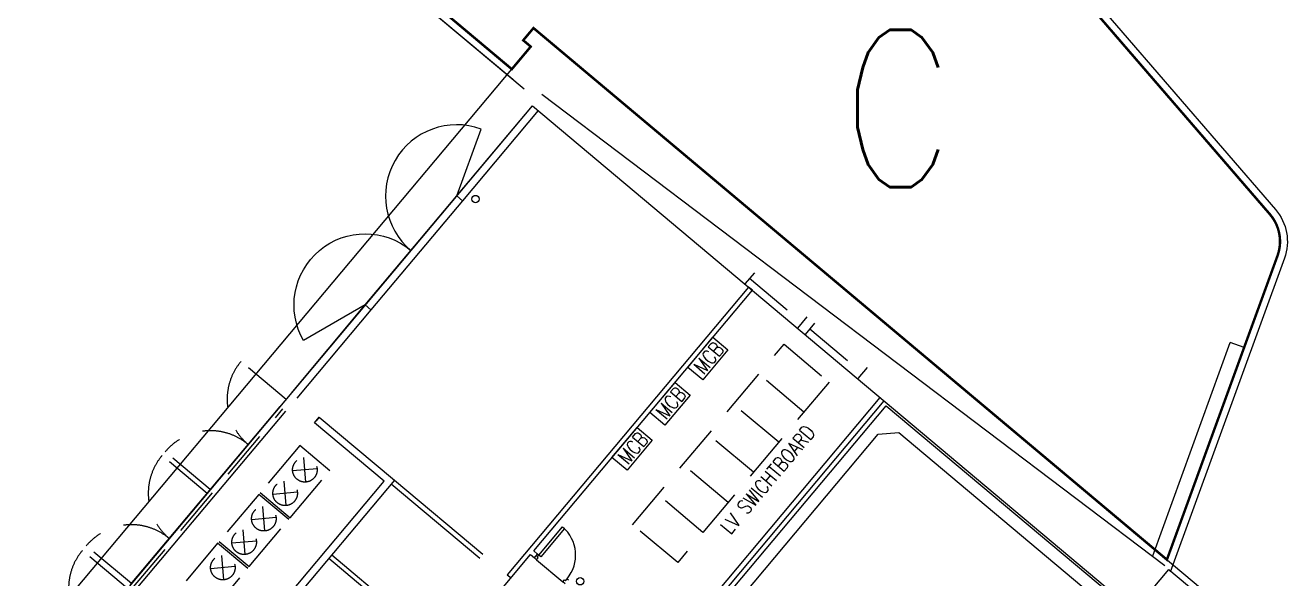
# Model space of a CAD drawing. Header units: millimetres. Extents: x 833779156 to 834921471, y 817530835 to 818378701.
# Drawn here: x 833817929 to 833824340, y 817935690 to 817938510 of the extents above; entities that cross this region are included whole.
import ezdxf
from ezdxf.enums import TextEntityAlignment as Align

# ---------------------------------------------------------------- set-up
doc = ezdxf.new("R2010")
doc.units = ezdxf.units.MM
doc.header["$LTSCALE"] = 1000
doc.header["$MEASUREMENT"] = 0
for name, pattern in [('DASHED2', [0.375, 0.25, -0.125]), ('HIDDEN', [0.375, 0.25, -0.125]), ('N132X01M - Default$0$R_WKCD_LB - Model$0$DIVIDE', [1.25, 0.5, -0.25, 0, -0.25, 0, -0.25])]:
    doc.linetypes.add(name, pattern=pattern)
doc.layers.add('MGD047', color=2, linetype='Continuous')
doc.layers.add('VPA050_Marks', color=1, linetype='Continuous')
doc.styles.add('RLP-SIMPLEX', font='SIMPLEX.shx', dxfattribs={"width": 0.8})
doc.styles.get("Standard").update_dxf_attribs({"font": 'txt.shx', "width": 0.8})

msp = doc.modelspace()

# ---------------------------------------------------------------- linework, layer by layer
at = {"color": 252}
for p, q in [((833821613.97713, 817937175.65359), (833820384.64583, 817935710.59359)), ((833820519.49871, 817935832.4119), (833821633.12824, 817937159.5839)), ((833821633.12824, 817937159.5839), (833821613.97713, 817937175.65359)), ((833819283.45694, 817936634.60078), (833819661.09466, 817937084.65189)), ((833819661.09466, 817937084.65189), (833819689.82133, 817937060.54736)), ((833819689.82133, 817937060.54736), (833819312.18361, 817936610.49625)), ((833823671.96734, 817935807.78177), (833824067.30505, 817936893.96322)), ((833824137.782, 817936868.31171), (833824067.30505, 817936893.96322)), ((833818466.31319, 817935660.76678), (833819227.21302, 817936567.57189)), ((833822303.41713, 817936597.14474), (833820511.64668, 817934461.79587)), ((833821093.23694, 817935116.01506), (833822314.53339, 817936571.4995)), ((833821170.63648, 817935286.04244), (833822284.26602, 817936613.21443)), ((833822284.26602, 817936613.21443), (833822303.41713, 817936597.14474)), ((833822314.53339, 817936571.4995), (833823456.89717, 817935612.94247)), ((833818495.03986, 817935636.66225), (833819255.93969, 817936543.46736)), ((833819402.98574, 817936485.35144), (833819427.09027, 817936514.07811)), ((833819427.09027, 817936514.07811), (833819411.02058, 817936494.927)), ((833819427.09027, 817936514.07811), (833819810.11249, 817936192.6843)), ((833819757.28129, 817936188.06217), (833819402.98574, 817936485.35144)), ((833821229.49801, 817935181.17194), (833822274.02788, 817936425.99416)), ((833822274.02788, 817936425.99416), (833822379.69028, 817936435.23842)), ((833822379.69028, 817936435.23842), (833823311.39183, 817935653.44799)), ((833818940.13754, 817935214.22817), (833819757.28129, 817936188.06217)), ((833819810.11249, 817936192.6843), (833818992.96874, 817935218.8503)), ((833819810.11249, 817936192.6843), (833820260.1636, 817935815.04658)), ((833819794.0428, 817936173.53319), (833820244.09391, 817935795.89547)), ((833819491.12914, 817935812.53475), (833820065.66247, 817935330.44404)), ((833820232.65474, 817935490.56457), (833820503.42902, 817935813.26079)), ((833820503.42902, 817935813.26079), (833820522.58013, 817935797.1911)), ((833820538.64982, 817935816.34221), (833820519.49871, 817935832.4119)), ((833820522.58013, 817935797.1911), (833820538.64982, 817935816.34221)), ((833820049.59278, 817935311.29293), (833819475.05945, 817935793.38364)), ((833820534.07079, 817935787.54929), (833820668.12857, 817935675.06146)), ((833820384.64583, 817935710.59359), (833820403.79694, 817935694.5239))]:
    msp.add_line(p, q, dxfattribs=at)
at = {"color": 252, "linetype": 'HIDDEN'}
for p, q in [((833821911.15065, 817937024.20095), (833821862.94158, 817936966.74762)), ((833821949.45287, 817936992.06157), (833821901.2438, 817936934.60824)), ((833821925.34834, 817936963.33491), (833822193.46389, 817936738.35924)), ((833821303.69959, 817936766.98612), (833821432.25711, 817936920.19501)), ((833821432.25711, 817936920.19501), (833821508.86156, 817936855.91625)), ((833821023.0466, 817935965.79976), (833821794.39173, 817936885.0531)), ((833821508.86156, 817936855.91625), (833821380.30403, 817936702.70736)), ((833821794.39173, 817936885.0531), (833822024.20506, 817936692.21681)), ((833821380.30403, 817936702.70736), (833821303.69959, 817936766.98612)), ((833822217.56843, 817936767.08591), (833822169.35936, 817936709.63258)), ((833821895.64754, 817936539.00792), (833821665.83421, 817936731.84421)), ((833821110.86331, 817936537.17279), (833821239.42083, 817936690.38168)), ((833821239.42083, 817936690.38168), (833821316.02527, 817936626.10292)), ((833822024.20506, 817936692.21681), (833821252.85993, 817935772.96348)), ((833821316.02527, 817936626.10292), (833821187.46775, 817936472.89403)), ((833821767.09002, 817936385.79904), (833821537.27669, 817936578.63532)), ((833818480.67652, 817935648.71452), (833819241.57636, 817936555.51963)), ((833821187.46775, 817936472.89403), (833821110.86331, 817936537.17279)), ((833820918.02702, 817936307.35946), (833821046.58455, 817936460.56835)), ((833821046.58455, 817936460.56835), (833821123.18899, 817936396.28959)), ((833821123.18899, 817936396.28959), (833820994.63147, 817936243.0807)), ((833821638.5325, 817936232.59015), (833821408.71916, 817936425.42643)), ((833819327.27779, 817936369.38444), (833819126.40667, 817936129.99556)), ((833819480.48668, 817936240.82692), (833819327.27779, 817936369.38444)), ((833819415.92676, 817936250.70516), (833819291.4024, 817936239.81097)), ((833819359.11168, 817936182.99588), (833819348.21749, 817936307.52024)), ((833820994.63147, 817936243.0807), (833820918.02702, 817936307.35946)), ((833821509.97497, 817936079.38126), (833821280.16164, 817936272.21754)), ((833819258.67584, 817936063.30166), (833819247.78165, 817936187.82602)), ((833819279.61556, 817936001.43803), (833819480.48668, 817936240.82692)), ((833819118.37182, 817936120.42), (833818917.50069, 817935881.03111)), ((833819271.58071, 817935991.86248), (833819118.37182, 817936120.42)), ((833819126.40667, 817936129.99556), (833819279.61556, 817936001.43803)), ((833819315.49093, 817936131.01094), (833819190.96657, 817936120.11675)), ((833821381.41745, 817935926.17237), (833821151.60412, 817936119.00865)), ((833819150.2057, 817935934.03144), (833819139.31151, 817936058.5558)), ((833819070.70958, 817935752.47359), (833819271.58071, 817935991.86248)), ((833819207.02079, 817936001.74071), (833819082.49643, 817935990.84652)), ((833819049.76987, 817935814.33722), (833819038.87568, 817935938.86158)), ((833821252.85993, 817935772.96348), (833821023.0466, 817935965.79976)), ((833818909.46585, 817935871.45556), (833818708.59472, 817935632.06667)), ((833819062.67474, 817935742.89803), (833818909.46585, 817935871.45556)), ((833818917.50069, 817935881.03111), (833819070.70958, 817935752.47359)), ((833819106.58496, 817935882.04649), (833818982.06059, 817935871.15231)), ((833818941.29973, 817935685.06699), (833818930.40554, 817935809.59135)), ((833818861.80361, 817935503.50914), (833819062.67474, 817935742.89803)), ((833818998.11482, 817935752.77627), (833818873.59045, 817935741.88208))]:
    msp.add_line(p, q, dxfattribs=at)
at = {"color": 252, "linetype": 'DASHED2'}
for p, q in [((833819257.74543, 817936603.959), (833819027.9321, 817936796.79529)), ((833818856.00318, 817936125.18123), (833818626.18985, 817936318.01751)), ((833818872.07287, 817936144.33234), (833818642.25954, 817936337.16862)), ((833818450.2435, 817935641.61567), (833818220.43017, 817935834.45196)), ((833818470.33061, 817935665.55456), (833818240.51728, 817935858.39085))]:
    msp.add_line(p, q, dxfattribs=at)
at = {"color": 252, "ltscale": 500}
for points in [[(833820412.41056, 817938232.84043), (833819793.63851, 817938752.05182), (833820087.63377, 817939097.06904, -0.4538452758), (833822947.50401, 817939134.19234), (833824297.28555, 817937571.33358, -0.2717216999), (833824342.98109, 817937322.4489), (833823761.40346, 817935724.5775)], [(833820407.78842, 817938285.67164), (833819846.6886, 817938756.49029), (833820116.17665, 817939072.74716, -0.4537869578), (833822919.36135, 817939109.4058), (833824268.90505, 817937546.82242, -0.2717216999), (833824307.74262, 817937335.27466), (833823744.48206, 817935787.72901)]]:
    msp.add_lwpolyline(points, format="xyb", dxfattribs=at)
at = {"color": 252}
for points in [[(833820469.86389, 817938184.63136), (833819795.52263, 817938750.47087)], [(833820541.51491, 817938075.55624), (833820155.84234, 817937615.92958), (833820127.11568, 817937640.03411), (833820512.78824, 817938099.66078)], [(833819661.09466, 817937084.65189), (833820127.11568, 817937640.03411)], [(833820155.84234, 817937615.92958), (833819689.82133, 817937060.54736)], [(833820522.58013, 817935797.1911), (833820534.0708, 817935787.54929), (833820542.10564, 817935797.12485), (833820537.31786, 817935801.14227), (833820545.3527, 817935810.71783), (833820538.64981, 817935816.34222)], [(833820679.61927, 817935665.41967), (833820668.1286, 817935675.06149), (833820676.16345, 817935684.63704), (833820680.95123, 817935680.61962), (833820688.98607, 817935690.19518), (833820695.68896, 817935684.57079)]]:
    msp.add_lwpolyline(points, dxfattribs=at)
for points in [[(833816970.74672, 817934267.35103), (833817047.07775, 817934358.31881), (833817085.37997, 817934326.17942), (833820504.20657, 817938400.5783), (833820465.90434, 817938432.71768), (833820518.13084, 817938494.95879), (833824168.33386, 817935432.07479, 0.4142239829), (833824282.80102, 817935442.09142), (833825704.99721, 817937136.94058), (833825767.21157, 817937084.73575)], [(833820127.11568, 817937640.03411), (833820251.09798, 817937980.67269, 0.8390996311), (833819894.10517, 817937362.343)], [(833819661.09466, 817937084.65189), (833819347.16045, 817936903.40189, -0.8390996309), (833819894.10517, 817937362.343)]]:
    msp.add_lwpolyline(points, format="xyb", dxfattribs=at)
at = {"color": 252, "ltscale": 500}
msp.add_lwpolyline([(833823733.1079, 817935756.47875), (833820560.99731, 817938157.11411)], dxfattribs=at)
at = {"color": 252}
msp.add_lwpolyline([(833824847.92855, 817934249.91746), (833824139.10092, 817933906.85918, 0.1080614367), (833822092.88279, 817932084.93662, 0.2163325761), (833821916.73206, 817931224.46817), (833821263.38184, 817931224.46817, 0.1017302173), (833820980.02161, 817931588.50876), (833820736.25207, 817931825.49019), (833817516.9503, 817934526.80512), (833820513.94753, 817938098.48734), (833823578.1253, 817935527.3369), (833823754.89189, 817935737.99912), (833824272.62563, 817935303.5689), (833824240.58507, 817935265.38448), (833824508.70621, 817935040.40413), (833824259.62601, 817934743.56191)], format="xyb", close=True, dxfattribs=at)
at = {"color": 252, "linetype": 'HIDDEN'}
for points in [[(833821643.03509, 817937249.17662), (833821594.82602, 817937191.72328)], [(833821618.93056, 817937220.44995), (833821887.04611, 817936995.47429)]]:
    msp.add_lwpolyline(points, dxfattribs=at)
at = {"color": 252}
msp.add_lwpolyline([(833820554.92826, 817935802.68298), (833820545.3527, 817935810.71783), (833820665.87535, 817935954.35119), (833820675.45091, 817935946.31634)], close=True, dxfattribs=at)
for centre in [(833820222.52894, 817937624.32824), (833820756.21012, 817935677.4883)]:
    msp.add_circle(centre, 18.75, dxfattribs=at)
at = {"color": 252, "linetype": 'HIDDEN'}
for centre in [(833819353.66458, 817936245.25806), (833819253.22875, 817936125.56384), (833819144.75861, 817935996.29362), (833819044.32277, 817935876.5994), (833818935.85264, 817935747.32917)]:
    msp.add_circle(centre, 62.5, dxfattribs=at)
at = {"color": 252, "linetype": 'DASHED2'}
for centre, start, end in [((833819257.74543, 817936603.959), 140.000003493, 230.000003493), ((833818872.07287, 817936144.33234), 50.000003493, 140.000003493), ((833818856.00318, 817936125.18123), 140.000003493, 230.000003493), ((833818470.33061, 817935665.55456), 50.000003493, 140.000003493), ((833818450.2435, 817935641.61567), 140.000003493, 230.000003493)]:
    msp.add_arc(centre, 300, start, end, dxfattribs=at)
at = {"color": 252}
msp.add_arc((833820545.3527, 817935810.71783), 187.50001, 320.000013116, 50.000013116, dxfattribs=at)
at = {"layer": 'VPA050_Marks', "color": 2, "linetype": 'N132X01M - Default$0$R_WKCD_LB - Model$0$DIVIDE', "const_width": 12.5}
msp.add_lwpolyline([(833819846.6886, 817938756.49029), (833820116.17665, 817939072.74716, -0.4537869578), (833822919.36135, 817939109.4058), (833824268.90505, 817937546.82242, -0.2717216999), (833824307.74262, 817937335.27466), (833823744.48206, 817935787.72901), (833820518.13084, 817938494.95879), (833820465.90434, 817938432.71768), (833820504.20657, 817938400.5783), (833820407.78842, 817938285.67164)], format="xyb", close=True, dxfattribs=at)

# ---------------------------------------------------------------- texts
at = {"color": 252, "style": 'RLP-SIMPLEX', "width": 0.8}
for s, p in [('MCB', (833821384.95938, 817936726.77858)), ('MCB', (833821192.12309, 817936496.96525)), ('LV SWICHTBOARD', (833821521.24393, 817935911.13608)), ('MCB', (833820999.28681, 817936267.15191))]:
    msp.add_text(s, height=75, rotation=50.000001299, dxfattribs=at).set_placement(p)
at = {"layer": 'MGD047', "width": 0.8}
msp.add_text('C', height=800, dxfattribs=at).set_placement((833822373.53216, 817938085.37182), align=Align.MIDDLE)

doc.saveas('drawing.dxf')
